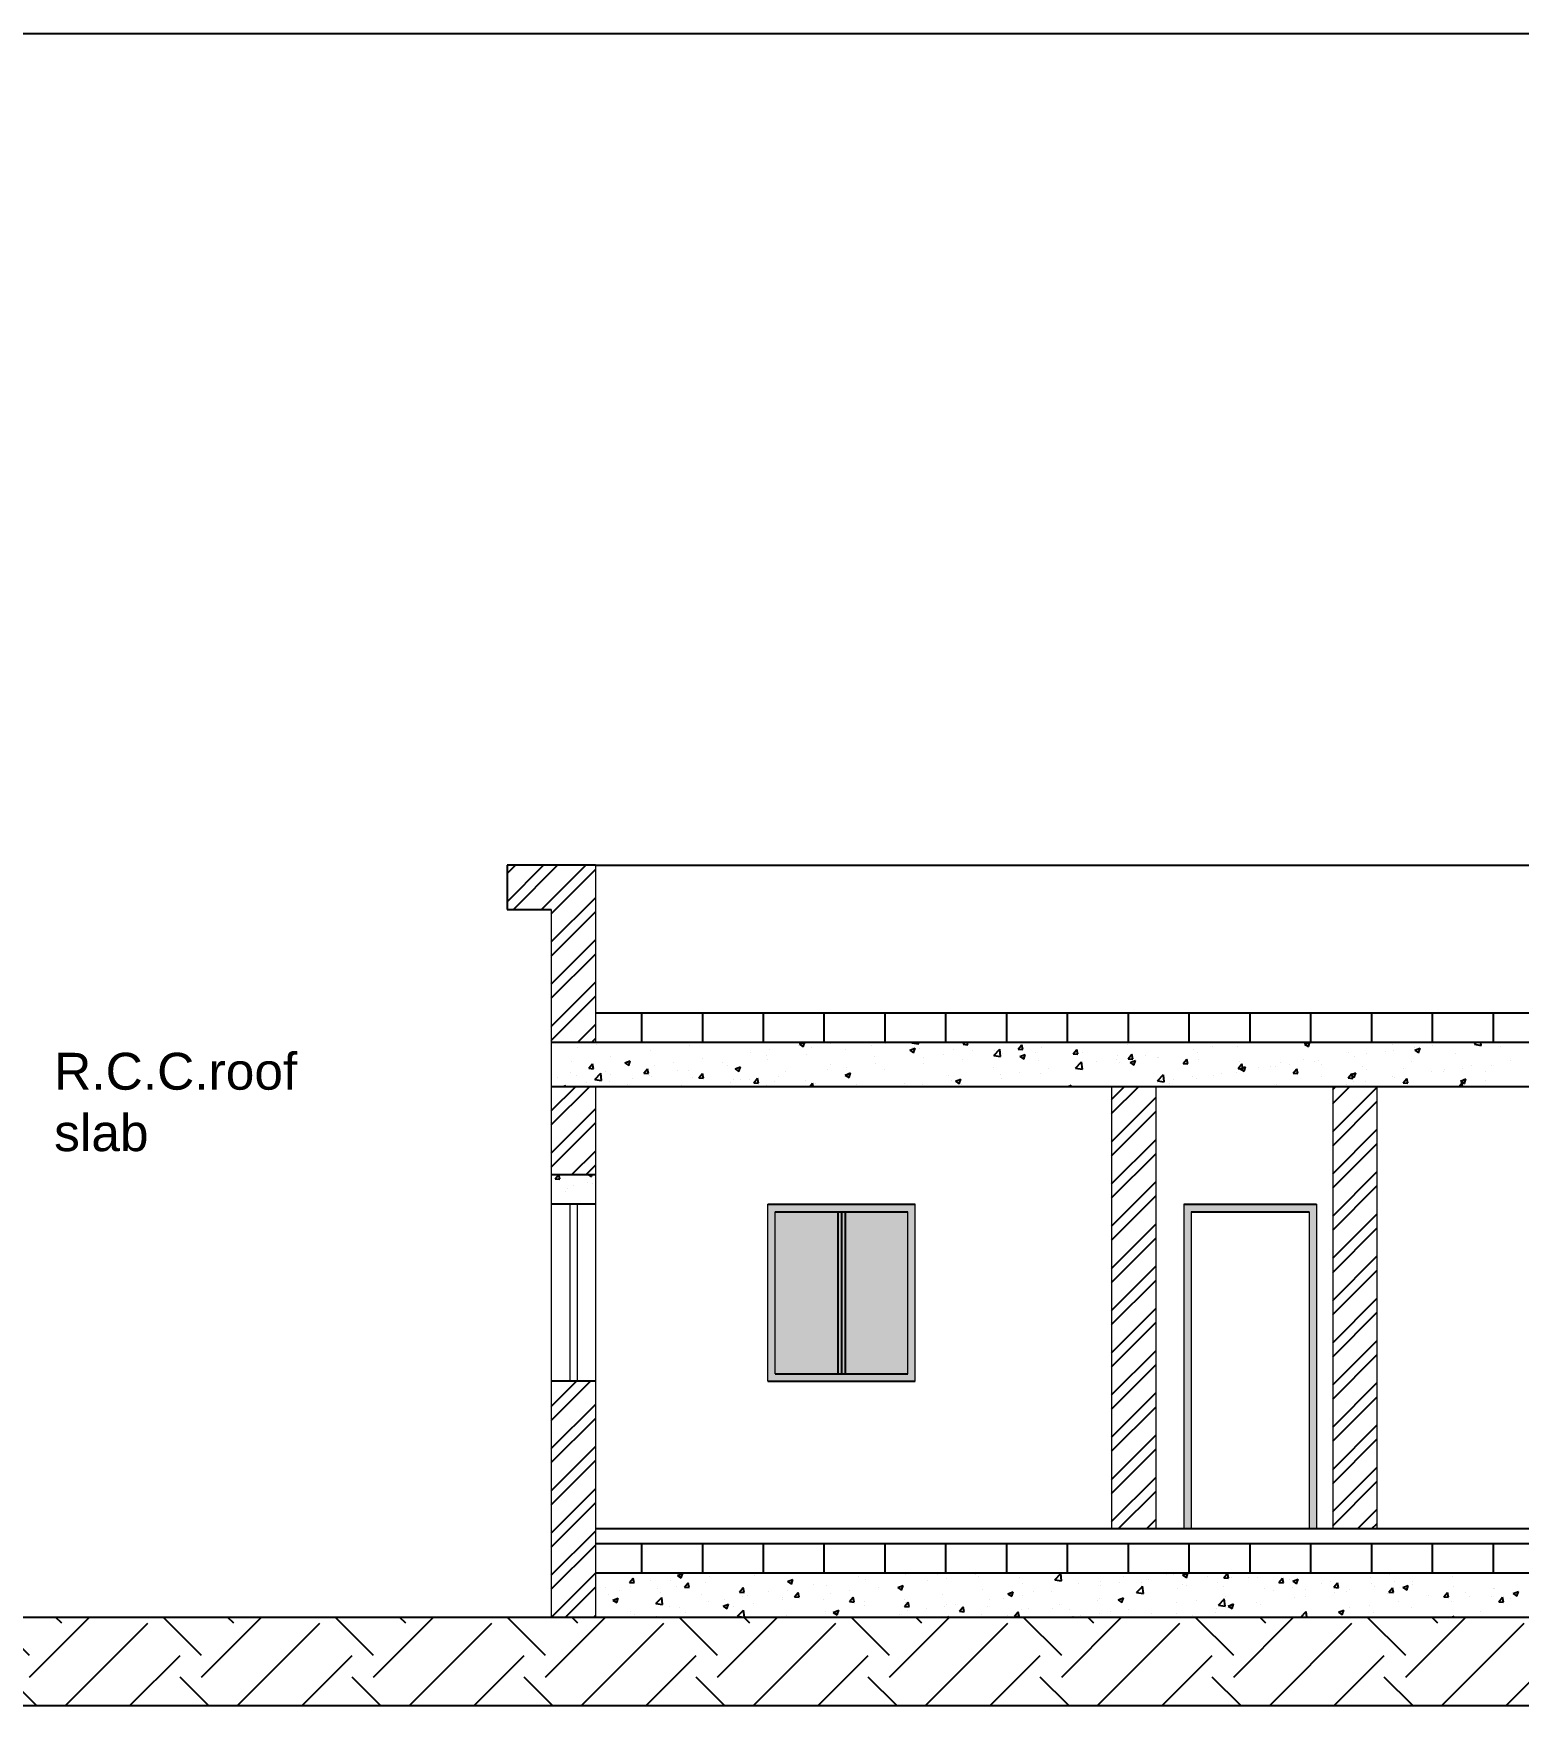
# Model space of a CAD drawing. Header units: inches. Extents: x -59 to 212, y 9 to 737.
# Drawn here: x 130.13 to 170.49, y 443.58 to 489.02 of the extents above; entities that cross this region are included whole.
import ezdxf

# ---------------------------------------------------------------- set-up
doc = ezdxf.new("R2010")
doc.units = ezdxf.units.IN
doc.header["$MEASUREMENT"] = 0
doc.styles.get("Standard").update_dxf_attribs({"font": 'arial.ttf'})

msp = doc.modelspace()

# ---------------------------------------------------------------- hatches: boundary and pattern name
h = msp.add_hatch()
h.set_pattern_fill('ANSI32', color=32, scale=2.163264)
h.set_pattern_definition([(45, (-443.1189, 316.40085), (-0.573622, 0.573622), []), (45, (-442.7365, 316.40085), (-0.573622, 0.573622), [])])
h.paths.add_polyline_path([(166.63718, 460.40366), (165.43537, 460.40366), (165.43537, 448.38552), (166.63718, 448.38552)])
h.paths.add_polyline_path([(160.62811, 460.40366), (159.4263, 460.40366), (159.4263, 448.38552), (160.62811, 448.38552)])
h.paths.add_polyline_path([(185.06499, 460.40366), (183.86317, 460.40366), (183.86317, 448.38552), (185.06499, 448.38552)])
h.paths.add_polyline_path([(201.08916, 460.40366), (199.88735, 460.40366), (199.88735, 445.9819), (201.08916, 445.9819)])
h.paths.add_polyline_path([(201.08916, 465.21091), (202.29098, 465.21091), (202.29098, 466.41272), (199.88735, 466.41272), (199.88735, 461.60547), (201.08916, 461.60547)])
h.paths.add_polyline_path([(145.40514, 466.41272), (143.00152, 466.41272), (143.00152, 465.21091), (144.20333, 465.21091), (144.20333, 461.60547), (145.40514, 461.60547)])
h.paths.add_polyline_path([(145.40514, 460.40366), (144.20333, 460.40366), (144.20333, 458.00003), (145.40514, 458.00003)])
h.paths.add_polyline_path([(145.40514, 452.39157), (144.20333, 452.39157), (144.20333, 445.9819), (145.40514, 445.9819)])
h = msp.add_hatch()
h.set_pattern_fill('ANSI31', color=0, scale=13.219947, angle=45)
h.set_pattern_definition([(90, (-370.5659, 316.4009), (-1.6524934, 3e-16), [])])
h.paths.add_polyline_path([(199.88735, 447.98492), (160.22751, 447.98492), (160.22751, 447.18371), (199.88735, 447.18371)])
h.paths.add_polyline_path([(160.22751, 447.98492), (145.40514, 447.98492), (145.40514, 447.18371), (160.22751, 447.18371)])
h.paths.add_polyline_path([(199.88735, 462.40668), (145.40514, 462.40668), (145.40514, 461.60547), (199.88735, 461.60547)])
h = msp.add_hatch(color=32)
h.dxf.hatch_style = 1
h.paths.add_polyline_path([(154.09493, 457.19882), (150.08888, 457.19882), (150.08888, 452.39157), (154.09493, 452.39157)])
h.paths.add_polyline_path([(150.28918, 456.99852), (153.89462, 456.99852), (153.89462, 452.59187), (150.28918, 452.59187)], flags=16)
h = msp.add_hatch(color=32)
h.dxf.hatch_style = 1
h.paths.add_polyline_path([(164.99311, 457.19882), (161.38767, 457.19882), (161.38767, 448.38552), (161.58797, 448.38552), (161.58797, 456.99852), (164.79281, 456.99852), (164.79281, 448.38552), (164.99311, 448.38552)])
h = msp.add_hatch(color=256)
h.dxf.hatch_style = 1
h.set_gradient(color1=(173, 221, 247), color2=(122, 175, 223))
h.paths.add_polyline_path([(151.99175, 456.99852), (150.28918, 456.99852), (150.28918, 452.59187), (151.99175, 452.59187)])
h.paths.add_polyline_path([(153.89462, 456.99852), (152.19205, 456.99852), (152.19205, 452.59187), (153.89462, 452.59187)])
h = msp.add_hatch(color=32)
h.dxf.hatch_style = 1
h.paths.add_polyline_path([(152.19205, 456.99852), (152.0919, 456.99852), (152.0919, 452.59187), (152.19205, 452.59187)])
h.paths.add_polyline_path([(152.0919, 456.99852), (151.99175, 456.99852), (151.99175, 452.59187), (152.0919, 452.59187)])
h = msp.add_hatch()
h.set_pattern_fill('EARTH', color=0, scale=13.219947, angle=45)
h.set_pattern_definition([(45, (-443.119, 316.401), (4e-16, 4.673957), [3.304987, -3.304987]), (45, (-443.9952, 317.2772), (4e-16, 4.673957), [3.304987, -3.304987]), (45, (-444.8716, 318.1536), (4e-16, 4.673957), [3.304987, -3.304987]), (135, (-444.8716, 318.7378), (-4.673957, 4e-16), [3.304987, -3.304987]), (135, (-443.9952, 319.6142), (-4.673957, 4e-16), [3.304987, -3.304987]), (135, (-443.119, 320.4906), (-4.673957, 4e-16), [3.304987, -3.304987])])
h.paths.add_polyline_path([(211.96114, 443.57827), (211.96114, 445.9819), (56.92407, 445.9819), (56.92407, 443.57827)])

# ---------------------------------------------------------------- linework, layer by layer
at = {"color": 240, "true_color": 0xed1f24}
msp.add_line((56.92407, 489.01709), (211.96114, 489.01709), dxfattribs=at)
at = {"color": 32}
for p, q in [((145.40514, 466.41272), (143.00152, 466.41272)), ((143.00152, 466.41272), (143.00152, 465.21091)), ((143.00152, 465.21091), (144.20333, 465.21091))]:
    msp.add_line(p, q, dxfattribs=at)
at = {"color": 32, "lineweight": 0}
for p, q in [((145.40514, 466.41272), (145.40514, 461.60547)), ((144.20333, 465.21091), (144.20333, 445.9819)), ((145.40514, 460.40366), (145.40514, 445.9819)), ((159.4263, 460.40366), (159.4263, 448.38552)), ((160.62811, 460.40366), (160.62811, 448.38552)), ((165.43537, 460.40366), (165.43537, 448.38552)), ((166.63718, 460.40366), (166.63718, 448.38552)), ((144.70409, 457.19882), (144.70409, 452.39157)), ((144.90439, 457.19882), (144.90439, 452.39157))]:
    msp.add_line(p, q, dxfattribs=at)
for p, q in [((145.40514, 466.41272), (199.88735, 466.41272)), ((145.40514, 462.40668), (199.88735, 462.40668)), ((144.20333, 461.60547), (201.08916, 461.60547)), ((144.20333, 460.40366), (201.08916, 460.40366)), ((145.40514, 458.00003), (144.20333, 458.00003)), ((145.40514, 457.19882), (144.20333, 457.19882)), ((151.99175, 456.99852), (151.99175, 452.59187)), ((152.0919, 456.99852), (152.0919, 452.59187)), ((152.19205, 456.99852), (152.19205, 452.59187)), ((145.40514, 452.39157), (144.20333, 452.39157)), ((145.40514, 448.38552), (199.88735, 448.38552)), ((145.40514, 447.98492), (199.88735, 447.98492)), ((145.40514, 447.18371), (199.88735, 447.18371)), ((56.92407, 445.9819), (211.96114, 445.9819)), ((56.92407, 443.57827), (211.96114, 443.57827))]:
    msp.add_line(p, q)
at = {"color": 0, "linetype": 'Continuous'}
for p, q in [((144.9177, 461.46086), (144.9177, 461.46086)), ((145.43919, 461.52951), (145.43919, 461.52951)), ((145.81865, 461.22395), (145.81865, 461.22395)), ((146.90061, 461.38014), (146.90061, 461.38014)), ((147.97017, 461.52681), (147.97017, 461.52681)), ((149.6218, 461.33069), (149.6218, 461.33069)), ((150.06534, 461.2567), (150.06534, 461.2567)), ((150.14329, 461.39935), (150.14329, 461.39935)), ((150.93225, 461.50322), (150.93225, 461.50322)), ((150.94839, 461.55084), (151.0907, 461.60547)), ((150.94839, 461.55084), (151.05201, 461.48095)), ((151.05201, 461.48095), (151.09379, 461.60547)), ((151.14857, 461.26957), (151.14857, 461.26957)), ((151.2802, 461.46523), (151.2802, 461.46523)), ((151.79115, 461.55897), (151.79115, 461.55897)), ((152.20078, 461.40293), (152.20078, 461.40293)), ((152.90318, 461.51199), (152.90318, 461.51199)), ((152.99421, 461.21638), (152.99421, 461.21638)), ((153.28273, 461.55912), (153.28273, 461.55912)), ((153.94214, 461.38401), (154.088, 461.44)), ((153.94214, 461.38401), (154.04576, 461.31412)), ((154.00207, 461.58766), (154.18733, 461.55893)), ((154.00219, 461.58779), (154.01915, 461.60547)), ((154.01521, 461.465), (154.01521, 461.465)), ((154.04576, 461.31412), (154.08799, 461.44)), ((154.18733, 461.55893), (154.18192, 461.60547)), ((154.20907, 461.42491), (154.20907, 461.42491)), ((154.84739, 461.26919), (154.84739, 461.26919)), ((155.12723, 461.41802), (155.12723, 461.41802)), ((155.39584, 461.54806), (155.44401, 461.60547)), ((155.39584, 461.54806), (155.52035, 461.53717)), ((155.52035, 461.53716), (155.50775, 461.60547)), ((155.63635, 461.37305), (155.63635, 461.37305)), ((156.22528, 461.24286), (156.41055, 461.21413)), ((156.2254, 461.24299), (156.38766, 461.41209)), ((156.23926, 461.37103), (156.23926, 461.37103)), ((156.41055, 461.21413), (156.38753, 461.41197)), ((156.46113, 461.30187), (156.46113, 461.30187)), ((156.88999, 461.41734), (156.99042, 461.53703)), ((156.88999, 461.41734), (157.01451, 461.40645)), ((156.93589, 461.21718), (157.08174, 461.27317)), ((156.93589, 461.21718), (157.03951, 461.14728)), ((156.95196, 461.54626), (156.95196, 461.54626)), ((157.0145, 461.40644), (156.99042, 461.53702)), ((157.0395, 461.14728), (157.08174, 461.27316)), ((157.35129, 461.32405), (157.35129, 461.32405)), ((157.53069, 461.44855), (157.53069, 461.44855)), ((158.38415, 461.28662), (158.48458, 461.4063)), ((158.38415, 461.28662), (158.50866, 461.27573)), ((158.46332, 461.27706), (158.46332, 461.27706)), ((158.50866, 461.27572), (158.48457, 461.4063)), ((158.5829, 461.58191), (158.5829, 461.58191)), ((158.64922, 461.3215), (158.64922, 461.3215)), ((159.57535, 461.23008), (159.57535, 461.23008)), ((159.86408, 461.53004), (159.86408, 461.53004)), ((159.8783, 461.1559), (159.97873, 461.27558)), ((160.00281, 461.145), (159.97873, 461.27558)), ((160.34045, 461.24289), (160.34045, 461.24289)), ((161.65606, 461.4161), (161.65606, 461.4161)), ((161.7613, 461.32466), (161.7613, 461.32466)), ((162.17755, 461.48475), (162.17755, 461.48475)), ((162.84326, 461.48085), (162.84326, 461.48085)), ((162.96651, 461.58862), (162.96651, 461.58862)), ((164.67368, 461.55539), (164.80416, 461.60547)), ((164.67368, 461.55539), (164.7773, 461.48549)), ((164.7773, 461.48549), (164.81756, 461.60547)), ((165.85238, 461.32976), (165.85238, 461.32976)), ((166.02166, 461.22361), (166.02166, 461.22361)), ((166.36016, 461.28593), (166.36016, 461.28593)), ((166.88165, 461.35459), (166.88165, 461.35459)), ((167.06724, 461.5383), (167.06724, 461.5383)), ((167.09122, 461.37028), (167.09122, 461.37028)), ((167.66743, 461.38855), (167.81329, 461.44454)), ((167.66743, 461.38855), (167.77105, 461.31866)), ((167.67061, 461.45846), (167.67061, 461.45846)), ((167.77104, 461.31866), (167.81328, 461.44454)), ((168.14343, 461.50364), (168.14343, 461.50364)), ((168.78125, 461.28944), (168.78125, 461.28944)), ((169.28839, 461.54809), (169.47366, 461.51935)), ((169.28852, 461.54822), (169.34345, 461.60547)), ((169.47366, 461.51936), (169.46364, 461.60547)), ((169.99611, 461.49797), (169.99611, 461.49797)), ((170.43728, 461.58627), (170.43728, 461.58627)), ((144.71332, 460.7764), (144.71332, 460.7764)), ((144.76644, 461.09059), (144.76644, 461.09059)), ((145.22579, 460.89619), (145.32621, 461.01588)), ((145.22579, 460.89619), (145.3503, 460.8853)), ((145.3503, 460.88529), (145.32621, 461.01587)), ((145.3855, 460.59296), (145.54776, 460.76207)), ((145.57065, 460.56411), (145.54763, 460.76194)), ((145.68013, 460.81176), (145.68013, 460.81176)), ((146.20434, 461.0458), (146.3502, 461.10179)), ((146.20434, 461.0458), (146.30796, 460.97591)), ((146.30796, 460.97591), (146.3502, 461.10179)), ((146.71994, 460.76547), (146.82037, 460.88515)), ((146.71994, 460.76547), (146.84446, 460.75458)), ((146.84445, 460.75457), (146.82037, 460.88515)), ((146.99574, 460.98497), (146.99574, 460.98497)), ((147.51724, 461.05362), (147.51724, 461.05362)), ((147.63562, 460.83964), (147.63562, 460.83964)), ((147.94484, 460.83335), (147.94484, 460.83335)), ((148.2141, 460.63475), (148.31452, 460.75443)), ((148.30619, 461.15749), (148.30619, 461.15749)), ((148.33861, 460.62385), (148.31452, 460.75443)), ((148.85048, 461.04817), (148.85048, 461.04817)), ((148.99705, 460.96671), (148.99705, 460.96671)), ((149.19809, 460.87897), (149.34395, 460.93496)), ((149.19809, 460.87897), (149.30171, 460.80907)), ((149.30171, 460.80907), (149.34394, 460.93495)), ((150.079, 461.12289), (150.079, 461.12289)), ((150.56449, 460.79931), (150.56449, 460.79931)), ((151.69984, 460.8548), (151.69984, 460.8548)), ((151.77935, 461.00785), (151.77935, 461.00785)), ((152.19184, 460.71213), (152.33769, 460.76812)), ((152.22134, 460.92346), (152.22134, 460.92346)), ((152.29545, 460.64224), (152.33769, 460.76812)), ((153.01029, 461.02733), (153.01029, 461.02733)), ((153.2574, 460.86565), (153.2574, 460.86565)), ((154.3259, 461.20053), (154.3259, 461.20053)), ((154.32696, 461.01233), (154.32696, 461.01233)), ((155.37917, 461.14569), (155.37917, 461.14569)), ((156.2195, 460.90444), (156.2195, 460.90444)), ((156.92544, 460.7933), (156.92544, 460.7933)), ((157.43436, 461.11297), (157.43436, 461.11297)), ((157.50536, 460.75508), (157.50536, 460.75508)), ((157.71439, 460.89717), (157.71439, 460.89717)), ((158.4485, 460.89806), (158.63376, 460.86933)), ((158.44862, 460.89819), (158.61087, 461.06729)), ((158.55757, 460.88844), (158.55757, 460.88844)), ((158.63376, 460.86933), (158.61075, 461.06717)), ((159.03, 461.07037), (159.03, 461.07037)), ((159.5515, 461.13902), (159.5515, 461.13902)), ((159.63953, 461.04463), (159.63953, 461.04463)), ((159.8783, 461.1559), (160.00282, 461.14501)), ((159.92963, 461.05034), (160.07549, 461.10633)), ((159.92963, 461.05034), (160.03325, 460.98045)), ((160.03325, 460.98045), (160.07549, 461.10633)), ((160.68738, 461.18309), (160.68738, 461.18309)), ((160.70909, 461.1913), (160.70909, 461.1913)), ((161.37246, 461.02518), (161.47289, 461.14486)), ((161.37246, 461.02518), (161.49697, 461.01428)), ((161.49697, 461.01428), (161.47288, 461.14485)), ((161.79941, 461.1361), (161.79941, 461.1361)), ((162.41849, 460.767), (162.41849, 460.767)), ((162.81793, 460.78738), (162.81793, 460.78738)), ((162.86662, 460.89446), (162.96704, 461.01414)), ((162.86662, 460.89446), (162.99113, 460.88356)), ((162.91143, 461.08912), (162.91143, 461.08912)), ((162.92338, 460.88351), (163.06924, 460.9395)), ((162.92338, 460.88351), (163.027, 460.81361)), ((162.99113, 460.88356), (162.96704, 461.01413)), ((163.02699, 460.81361), (163.06923, 460.9395)), ((163.42266, 460.9127), (163.42266, 460.9127)), ((163.7341, 460.94021), (163.7341, 460.94021)), ((163.88749, 460.93406), (163.88749, 460.93406)), ((164.02346, 461.04213), (164.02346, 461.04213)), ((164.2556, 461.00886), (164.2556, 461.00886)), ((164.36077, 460.76373), (164.4612, 460.88342)), ((164.36077, 460.76373), (164.48528, 460.75284)), ((164.48528, 460.75283), (164.46119, 460.88341)), ((164.63752, 461.12123), (164.63752, 461.12123)), ((164.9397, 461.06742), (164.9397, 461.06742)), ((165.04455, 461.11273), (165.04455, 461.11273)), ((165.13549, 460.99515), (165.13549, 460.99515)), ((165.85493, 460.63301), (165.95535, 460.7527)), ((165.91713, 460.71667), (166.06298, 460.77266)), ((165.97944, 460.62211), (165.95535, 460.75269)), ((166.02074, 460.64678), (166.06298, 460.77266)), ((166.24752, 460.94816), (166.24752, 460.94816)), ((166.35153, 460.87238), (166.35153, 460.87238)), ((167.35955, 460.90118), (167.35955, 460.90118)), ((167.56639, 461.08091), (167.56639, 461.08091)), ((168.1181, 460.81018), (168.1181, 460.81018)), ((168.43821, 460.81004), (168.43821, 460.81004)), ((168.47158, 460.85419), (168.47158, 460.85419)), ((168.9597, 460.8787), (168.9597, 460.8787)), ((169.20005, 460.96636), (169.20005, 460.96636)), ((169.58361, 460.80721), (169.58361, 460.80721)), ((169.74865, 460.98257), (169.74865, 460.98257)), ((170.26962, 461.11304), (170.26962, 461.11304)), ((144.36969, 460.63924), (144.36969, 460.63924)), ((144.53151, 460.40366), (144.5999, 460.42991)), ((144.59109, 460.40366), (144.59989, 460.42991)), ((144.89118, 460.7079), (144.89118, 460.7079)), ((145.15254, 460.49659), (145.15254, 460.49659)), ((145.2059, 460.42257), (145.2059, 460.42257)), ((145.38538, 460.59284), (145.57065, 460.56411)), ((145.79332, 460.53049), (145.79332, 460.53049)), ((145.82535, 460.72942), (145.82535, 460.72942)), ((146.26457, 460.4496), (146.26457, 460.4496)), ((146.42076, 460.6311), (146.42076, 460.6311)), ((146.87528, 460.68667), (146.87528, 460.68667)), ((146.93737, 460.68243), (146.93737, 460.68243)), ((147.75791, 460.40366), (147.77097, 460.41727)), ((147.77242, 460.40366), (147.77085, 460.41714)), ((148.0494, 460.63545), (148.0494, 460.63545)), ((148.2141, 460.63475), (148.33861, 460.62386)), ((149.07379, 460.50908), (149.07379, 460.50908)), ((149.16143, 460.58846), (149.16143, 460.58846)), ((149.34963, 460.59078), (149.34963, 460.59078)), ((149.59528, 460.57773), (149.59528, 460.57773)), ((149.70825, 460.50403), (149.80868, 460.62371)), ((149.70825, 460.50403), (149.83277, 460.49313)), ((149.83276, 460.49313), (149.80868, 460.6237)), ((150.05367, 460.42943), (150.05367, 460.42943)), ((150.27346, 460.54148), (150.27346, 460.54148)), ((150.38423, 460.6816), (150.38423, 460.6816)), ((151.12324, 460.5761), (151.12324, 460.5761)), ((151.22788, 460.40366), (151.30284, 460.49299)), ((151.31931, 460.40366), (151.30283, 460.49298)), ((151.38549, 460.49449), (151.38549, 460.49449)), ((152.17544, 460.70946), (152.17544, 460.70946)), ((152.19184, 460.71213), (152.29546, 460.64224)), ((152.49752, 460.44751), (152.49752, 460.44751)), ((153.78978, 460.48737), (153.78978, 460.48737)), ((154.29938, 460.44757), (154.29938, 460.44757)), ((155.00464, 460.6959), (155.00464, 460.6959)), ((155.08834, 460.55144), (155.08834, 460.55144)), ((155.18558, 460.5453), (155.33144, 460.60129)), ((155.18558, 460.5453), (155.2892, 460.4754)), ((155.2892, 460.4754), (155.33144, 460.60129)), ((155.35384, 460.45222), (155.35384, 460.45222)), ((156.40395, 460.72464), (156.40395, 460.72464)), ((156.4358, 460.60841), (156.4358, 460.60841)), ((158.24497, 460.40366), (158.32519, 460.43445)), ((158.31485, 460.40366), (158.32518, 460.43445)), ((159.79244, 460.42128), (159.79244, 460.42128)), ((160.67171, 460.55326), (160.85698, 460.52453)), ((160.67184, 460.55339), (160.83409, 460.72249)), ((160.68376, 460.49784), (160.68376, 460.49784)), ((160.85698, 460.52453), (160.83396, 460.72237)), ((160.99294, 460.49563), (160.99294, 460.49563)), ((161.10805, 460.59448), (161.10805, 460.59448)), ((161.62954, 460.66314), (161.62954, 460.66314)), ((161.73597, 460.6312), (161.73597, 460.6312)), ((162.2078, 460.70417), (162.2078, 460.70417)), ((163.92181, 460.45531), (163.92181, 460.45531)), ((165.13667, 460.66384), (165.13667, 460.66384)), ((165.81215, 460.46432), (165.81215, 460.46432)), ((165.85493, 460.63301), (165.97944, 460.62212)), ((165.91713, 460.71667), (166.02075, 460.64678)), ((165.99632, 460.53014), (165.99632, 460.53014)), ((166.33364, 460.53297), (166.33364, 460.53297)), ((167.06589, 460.67682), (167.06589, 460.67682)), ((167.1226, 460.63684), (167.1226, 460.63684)), ((167.34908, 460.50229), (167.44951, 460.62197)), ((167.34908, 460.50229), (167.4736, 460.4914)), ((167.47359, 460.49139), (167.44951, 460.62197)), ((168.87016, 460.40366), (168.94367, 460.49125)), ((168.91087, 460.54984), (169.05673, 460.60583)), ((168.91087, 460.54984), (169.01449, 460.47995)), ((168.95982, 460.40366), (168.94366, 460.49125)), ((169.01449, 460.47994), (169.05673, 460.60583)), ((169.57682, 460.56043), (169.57682, 460.56043)), ((170.24428, 460.41957), (170.24428, 460.41957)), ((144.30971, 457.89307), (144.39946, 458.00003)), ((144.30971, 457.89307), (144.43422, 457.88217)), ((144.43422, 457.88217), (144.41248, 458.00003)), ((144.63979, 457.62326), (144.63979, 457.62326)), ((144.8037, 457.6985), (144.8037, 457.6985)), ((145.19975, 457.7847), (145.19975, 457.7847)), ((145.22707, 458.00003), (145.29424, 457.95472)), ((145.29424, 457.95472), (145.30944, 458.00003)), ((145.32519, 457.76716), (145.32519, 457.76716)), ((144.5908, 457.54718), (144.5908, 457.54718)), ((147.63009, 447.11681), (147.77595, 447.1728)), ((147.73371, 447.04691), (147.77594, 447.1728)), ((150.2353, 447.17155), (150.2353, 447.17155)), ((153.82035, 447.14302), (153.82035, 447.14302)), ((154.68828, 447.14564), (154.68828, 447.14564)), ((155.72835, 447.14526), (155.72835, 447.14526)), ((157.88249, 446.99882), (158.04475, 447.16792)), ((158.06763, 446.96995), (158.04462, 447.16779)), ((159.13291, 447.17532), (159.13291, 447.17532)), ((160.92123, 447.14355), (160.92123, 447.14355)), ((160.9923, 447.18371), (161.11001, 447.17341)), ((161.11001, 447.17341), (161.10811, 447.18371)), ((161.35538, 447.12135), (161.50124, 447.17734)), ((161.35538, 447.12135), (161.459, 447.05146)), ((161.45899, 447.05146), (161.50123, 447.17734)), ((162.47965, 447.05358), (162.58008, 447.17327)), ((162.60416, 447.04268), (162.58008, 447.17326)), ((166.97366, 447.12679), (166.97366, 447.12679)), ((168.33125, 447.16257), (168.33125, 447.16257)), ((145.67434, 446.77585), (145.67434, 446.77585)), ((146.05041, 446.69547), (146.05041, 446.69547)), ((146.33298, 446.9246), (146.43341, 447.04428)), ((146.33298, 446.9246), (146.45749, 446.91371)), ((146.36866, 446.81736), (146.36866, 446.81736)), ((146.45749, 446.9137), (146.4334, 447.04428)), ((146.8892, 446.98438), (146.8892, 446.98438)), ((147.08775, 446.75717), (147.08775, 446.75717)), ((147.43822, 446.96404), (147.43822, 446.96404)), ((147.60924, 446.82582), (147.60924, 446.82582)), ((147.63009, 447.11681), (147.73371, 447.04692)), ((147.82714, 446.79388), (147.92756, 446.91356)), ((147.82714, 446.79388), (147.95165, 446.78298)), ((147.95165, 446.78298), (147.92756, 446.91355)), ((148.3982, 446.92969), (148.3982, 446.92969)), ((148.49043, 447.0974), (148.49043, 447.0974)), ((149.32129, 446.66316), (149.42172, 446.78284)), ((149.4458, 446.65226), (149.42172, 446.78283)), ((149.71381, 447.1029), (149.71381, 447.1029)), ((150.11449, 446.67244), (150.11449, 446.67244)), ((150.61662, 446.70679), (150.61662, 446.70679)), ((150.62384, 446.94997), (150.7697, 447.00596)), ((150.62384, 446.94997), (150.72746, 446.88008)), ((150.72745, 446.88008), (150.76969, 447.00596)), ((151.32935, 446.88097), (151.32935, 446.88097)), ((151.66883, 446.84015), (151.66883, 446.84015)), ((152.31335, 446.69566), (152.31335, 446.69566)), ((152.54421, 447.08951), (152.54421, 447.08951)), ((152.75079, 446.99634), (152.75079, 446.99634)), ((153.1023, 446.79953), (153.1023, 446.79953)), ((153.61758, 446.78314), (153.76344, 446.83913)), ((153.61758, 446.78314), (153.7212, 446.71325)), ((153.7212, 446.71325), (153.76344, 446.83913)), ((154.41791, 446.97273), (154.41791, 446.97273)), ((154.9394, 447.04139), (154.9394, 447.04139)), ((155.80031, 447.09866), (155.80031, 447.09866)), ((155.92919, 446.7391), (155.92919, 446.7391)), ((156.61133, 446.61631), (156.75719, 446.6723)), ((156.71494, 446.54641), (156.75718, 446.67229)), ((156.91234, 447.05167), (156.91234, 447.05167)), ((156.99875, 446.88577), (156.99875, 446.88577)), ((157.31764, 446.6807), (157.31764, 446.6807)), ((157.8064, 446.66937), (157.8064, 446.66937)), ((157.88237, 446.99869), (158.06764, 446.96995)), ((158.02437, 447.00469), (158.02437, 447.00469)), ((158.05096, 447.01913), (158.05096, 447.01913)), ((158.5325, 446.88924), (158.5325, 446.88924)), ((159.12201, 446.84257), (159.12201, 446.84257)), ((159.1364, 446.9577), (159.1364, 446.9577)), ((159.6435, 446.91123), (159.6435, 446.91123)), ((159.74736, 447.09777), (159.74736, 447.09777)), ((160.10571, 446.65402), (160.22751, 446.78096)), ((160.22751, 446.78096), (160.26796, 446.82312)), ((160.24843, 446.91072), (160.24843, 446.91072)), ((160.29085, 446.62515), (160.26783, 446.82299)), ((160.43246, 447.01509), (160.43246, 447.01509)), ((161.22936, 446.76189), (161.22936, 446.76189)), ((161.36045, 446.86373), (161.36045, 446.86373)), ((161.46138, 446.84891), (161.46138, 446.84891)), ((162.03326, 447.09656), (162.03326, 447.09656)), ((162.31131, 446.91807), (162.31131, 446.91807)), ((162.47248, 446.81675), (162.47248, 446.81675)), ((162.47965, 447.05358), (162.60417, 447.04269)), ((162.67624, 447.05745), (162.67624, 447.05745)), ((163.14529, 447.04958), (163.14529, 447.04958)), ((163.38087, 447.06475), (163.38087, 447.06475)), ((163.58451, 446.76976), (163.58451, 446.76976)), ((163.82611, 446.71241), (163.82611, 446.71241)), ((163.97381, 446.92286), (164.07424, 447.04255)), ((163.97381, 446.92286), (164.09832, 446.91197)), ((164.09832, 446.91196), (164.07423, 447.04254)), ((164.25731, 447.00259), (164.25731, 447.00259)), ((164.3476, 446.78106), (164.3476, 446.78106)), ((164.34913, 446.95452), (164.49498, 447.01051)), ((164.34913, 446.95452), (164.45275, 446.88462)), ((164.45274, 446.88462), (164.49498, 447.0105)), ((164.69654, 446.72278), (164.69654, 446.72278)), ((165.13656, 446.88493), (165.13656, 446.88493)), ((165.36934, 446.95561), (165.36934, 446.95561)), ((165.46797, 446.79214), (165.56839, 446.91182)), ((165.46797, 446.79214), (165.59248, 446.78125)), ((165.59248, 446.78124), (165.56839, 446.91182)), ((165.80857, 446.67579), (165.80857, 446.67579)), ((165.90153, 446.7455), (165.90153, 446.7455)), ((166.45217, 447.05814), (166.45217, 447.05814)), ((166.48137, 446.90862), (166.48137, 446.90862)), ((166.55927, 446.8075), (166.55927, 446.8075)), ((166.96212, 446.66142), (167.06255, 446.7811)), ((167.08663, 446.65052), (167.06254, 446.7811)), ((167.11639, 446.95404), (167.11639, 446.95404)), ((167.34287, 446.78768), (167.48873, 446.84367)), ((167.34287, 446.78768), (167.44649, 446.71779)), ((167.44649, 446.71779), (167.48873, 446.84367)), ((167.5934, 446.86164), (167.5934, 446.86164)), ((167.61148, 446.94086), (167.61148, 446.94086)), ((168.69344, 447.09705), (168.69344, 447.09705)), ((168.70543, 446.81465), (168.70543, 446.81465)), ((169.81746, 446.76767), (169.81746, 446.76767)), ((169.84066, 446.75477), (169.84066, 446.75477)), ((170.33662, 446.62085), (170.48248, 446.67684)), ((170.44023, 446.55095), (170.48247, 446.67684)), ((145.77214, 446.58397), (145.77214, 446.58397)), ((145.87979, 446.44493), (146.02565, 446.50092)), ((145.87979, 446.44493), (145.98341, 446.37504)), ((145.9834, 446.37504), (146.02564, 446.50092)), ((147.04247, 446.34866), (147.22774, 446.31993)), ((147.04259, 446.34879), (147.20485, 446.51789)), ((147.16244, 446.64849), (147.16244, 446.64849)), ((147.22774, 446.31993), (147.20472, 446.51777)), ((147.41289, 446.27057), (147.41289, 446.27057)), ((147.68477, 446.25538), (147.68477, 446.25538)), ((148.27447, 446.6015), (148.27447, 446.6015)), ((148.4651, 446.40393), (148.4651, 446.40393)), ((148.87353, 446.2781), (149.01939, 446.33409)), ((148.87353, 446.2781), (148.97715, 446.2082)), ((148.89963, 446.46391), (148.89963, 446.46391)), ((148.97715, 446.2082), (149.01939, 446.33408)), ((149.1658, 446.28128), (149.1658, 446.28128)), ((149.32129, 446.66316), (149.44581, 446.65226)), ((149.3865, 446.55452), (149.3865, 446.55452)), ((149.54706, 446.56012), (149.54706, 446.56012)), ((149.68729, 446.34994), (149.68729, 446.34994)), ((150.47624, 446.4538), (150.47624, 446.4538)), ((150.49853, 446.50753), (150.49853, 446.50753)), ((150.81545, 446.53243), (150.91587, 446.65212)), ((150.81545, 446.53243), (150.93996, 446.52154)), ((150.93996, 446.52153), (150.91587, 446.65211)), ((151.61056, 446.46055), (151.61056, 446.46055)), ((151.79185, 446.62701), (151.79185, 446.62701)), ((152.3096, 446.40171), (152.41003, 446.5214)), ((152.3096, 446.40171), (152.43412, 446.39082)), ((152.43411, 446.39081), (152.41003, 446.52139)), ((152.72258, 446.41356), (152.72258, 446.41356)), ((152.72546, 446.30287), (152.72546, 446.30287)), ((153.79502, 446.44955), (153.79502, 446.44955)), ((153.80376, 446.27099), (153.90419, 446.39067)), ((153.80376, 446.27099), (153.92827, 446.2601)), ((153.83461, 446.36658), (153.83461, 446.36658)), ((153.92827, 446.26009), (153.90418, 446.39067)), ((154.39139, 446.21977), (154.39139, 446.21977)), ((154.84723, 446.58291), (154.84723, 446.58291)), ((154.88792, 446.26364), (154.88792, 446.26364)), ((154.94664, 446.31959), (154.94664, 446.31959)), ((155.18034, 446.32364), (155.18034, 446.32364)), ((155.29792, 446.14027), (155.39834, 446.25995)), ((155.42242, 446.12937), (155.39834, 446.25995)), ((156.05867, 446.27261), (156.05867, 446.27261)), ((156.10278, 446.47217), (156.10278, 446.47217)), ((156.49595, 446.49684), (156.49595, 446.49684)), ((156.61133, 446.61631), (156.71495, 446.54641)), ((157.01745, 446.5655), (157.01745, 446.5655)), ((157.1707, 446.22562), (157.1707, 446.22562)), ((157.8168, 446.22331), (157.8168, 446.22331)), ((158.02563, 446.32567), (158.02563, 446.32567)), ((159.03166, 446.43185), (159.03166, 446.43185)), ((159.10758, 446.48185), (159.10758, 446.48185)), ((159.60508, 446.44947), (159.75093, 446.50546)), ((159.60508, 446.44947), (159.7087, 446.37958)), ((159.70869, 446.37958), (159.75093, 446.50546)), ((160.10558, 446.65388), (160.22751, 446.63497)), ((160.17715, 446.62853), (160.17715, 446.62853)), ((160.22751, 446.63497), (160.29085, 446.62515)), ((160.24652, 446.64038), (160.24652, 446.64038)), ((161.20005, 446.36668), (161.20005, 446.36668)), ((161.72155, 446.43534), (161.72155, 446.43534)), ((162.28598, 446.22461), (162.28598, 446.22461)), ((162.3288, 446.30908), (162.51407, 446.28035)), ((162.32893, 446.30922), (162.49118, 446.47832)), ((162.51407, 446.28035), (162.49105, 446.47819)), ((162.5105, 446.53921), (162.5105, 446.53921)), ((162.59882, 446.28264), (162.74468, 446.33863)), ((162.59882, 446.28264), (162.70244, 446.21274)), ((162.70244, 446.21274), (162.74468, 446.33863)), ((163.35554, 446.37128), (163.35554, 446.37128)), ((163.47181, 446.32844), (163.47181, 446.32844)), ((164.40775, 446.50464), (164.40775, 446.50464)), ((164.68667, 446.53697), (164.68667, 446.53697)), ((165.48971, 446.66083), (165.48971, 446.66083)), ((165.90416, 446.23652), (165.90416, 446.23652)), ((166.42565, 446.30518), (166.42565, 446.30518)), ((166.9206, 446.62881), (166.9206, 446.62881)), ((166.96212, 446.66142), (167.08664, 446.65053)), ((167.2146, 446.40904), (167.2146, 446.40904)), ((167.58615, 446.2474), (167.58615, 446.2474)), ((168.03263, 446.58182), (168.03263, 446.58182)), ((168.45628, 446.5307), (168.5567, 446.65038)), ((168.45628, 446.5307), (168.58079, 446.5198)), ((168.53021, 446.58225), (168.53021, 446.58225)), ((168.58079, 446.5198), (168.5567, 446.65037)), ((168.66811, 446.40359), (168.66811, 446.40359)), ((169.05171, 446.6509), (169.05171, 446.6509)), ((169.14465, 446.53484), (169.14465, 446.53484)), ((169.73767, 446.55026), (169.73767, 446.55026)), ((169.95043, 446.39998), (170.05086, 446.51966)), ((169.95043, 446.39998), (170.07495, 446.38908)), ((170.07494, 446.38908), (170.05086, 446.51965)), ((170.25668, 446.48785), (170.25668, 446.48785)), ((170.33662, 446.62085), (170.44024, 446.55095)), ((146.34333, 446.1239), (146.34333, 446.1239)), ((146.46991, 446.04684), (146.46991, 446.04684)), ((147.06123, 446.00421), (147.06123, 446.00421)), ((147.85019, 446.10808), (147.85019, 446.10808)), ((149.26569, 446.00386), (149.4073, 445.9819)), ((149.26581, 446.00399), (149.42806, 446.17309)), ((149.45016, 445.9819), (149.42794, 446.17297)), ((150.59129, 446.01333), (150.59129, 446.01333)), ((151.6435, 446.14669), (151.6435, 446.14669)), ((151.86728, 446.11126), (152.01314, 446.16725)), ((151.86728, 446.11126), (151.9709, 446.04137)), ((151.9709, 446.04137), (152.01313, 446.16725)), ((153.67306, 446.0551), (153.67306, 446.0551)), ((153.8699, 446.15112), (153.8699, 446.15112)), ((154.95864, 445.9819), (155.00688, 446.00042)), ((155.00067, 445.9819), (155.00688, 446.00042)), ((155.29792, 446.14027), (155.42243, 446.12938)), ((155.90385, 446.04563), (155.90385, 446.04563)), ((156.60194, 446.01478), (156.60194, 446.01478)), ((156.79207, 446.00955), (156.8925, 446.12923)), ((156.79207, 446.00955), (156.91658, 445.99865)), ((156.91658, 445.99865), (156.89249, 446.12922)), ((156.97342, 446.19231), (156.97342, 446.19231)), ((158.28273, 446.17864), (158.28273, 446.17864)), ((158.37271, 445.9819), (158.38665, 445.99851)), ((158.38971, 445.9819), (158.38665, 445.9985)), ((158.574, 446.02095), (158.574, 446.02095)), ((159.09549, 446.08961), (159.09549, 446.08961)), ((159.39476, 446.13165), (159.39476, 446.13165)), ((159.88444, 446.19348), (159.88444, 446.19348)), ((160.50678, 446.08467), (160.50678, 446.08467)), ((161.20402, 446.06842), (161.20402, 446.06842)), ((161.61881, 446.03768), (161.61881, 446.03768)), ((162.25695, 446.11991), (162.25695, 446.11991)), ((162.73084, 445.9907), (162.73084, 445.9907)), ((164.56892, 445.9819), (164.7144, 446.13352)), ((164.58855, 446.06332), (164.58855, 446.06332)), ((164.73189, 445.9819), (164.71427, 446.13339)), ((165.59257, 446.1158), (165.73843, 446.17179)), ((165.59257, 446.1158), (165.69619, 446.04591)), ((165.69618, 446.04591), (165.73842, 446.17179)), ((166.53394, 446.11404), (166.53394, 446.11404)), ((168.6721, 445.9819), (168.73217, 446.00496)), ((168.72443, 445.9819), (168.73217, 446.00496)), ((169.4601, 446.12817), (169.4601, 446.12817))]:
    msp.add_line(p, q, dxfattribs=at)
at = {"color": 159, "lineweight": 0, "true_color": 0x22346e}
for p, q in [((150.08888, 452.39157), (150.08888, 457.19882)), ((154.09493, 452.39157), (154.09493, 457.19882)), ((161.38767, 457.19882), (161.38767, 448.38552)), ((164.99311, 457.19882), (164.99311, 448.38552)), ((150.28918, 452.59187), (150.28918, 456.99852)), ((153.89462, 452.59187), (153.89462, 456.99852)), ((161.58797, 456.99852), (161.58797, 448.38552)), ((164.79281, 456.99852), (164.79281, 448.38552))]:
    msp.add_line(p, q, dxfattribs=at)
at = {"color": 159, "true_color": 0x22346e}
for p, q in [((150.08888, 457.19882), (154.09493, 457.19882)), ((161.38767, 457.19882), (164.99311, 457.19882)), ((150.28918, 456.99852), (153.89462, 456.99852)), ((161.58797, 456.99852), (164.79281, 456.99852)), ((150.28918, 452.59187), (153.89462, 452.59187)), ((150.08888, 452.39157), (154.09493, 452.39157))]:
    msp.add_line(p, q, dxfattribs=at)

# ---------------------------------------------------------------- texts
at = {"lineweight": 0, "insert": (130.69675, 461.31571), "char_height": 1.0015112, "attachment_point": 1}
msp.add_mtext_dynamic_manual_height_columns('R.C.C.roof slab', width=6, gutter_width=1, heights=[0], dxfattribs=at)

doc.saveas('drawing.dxf')
